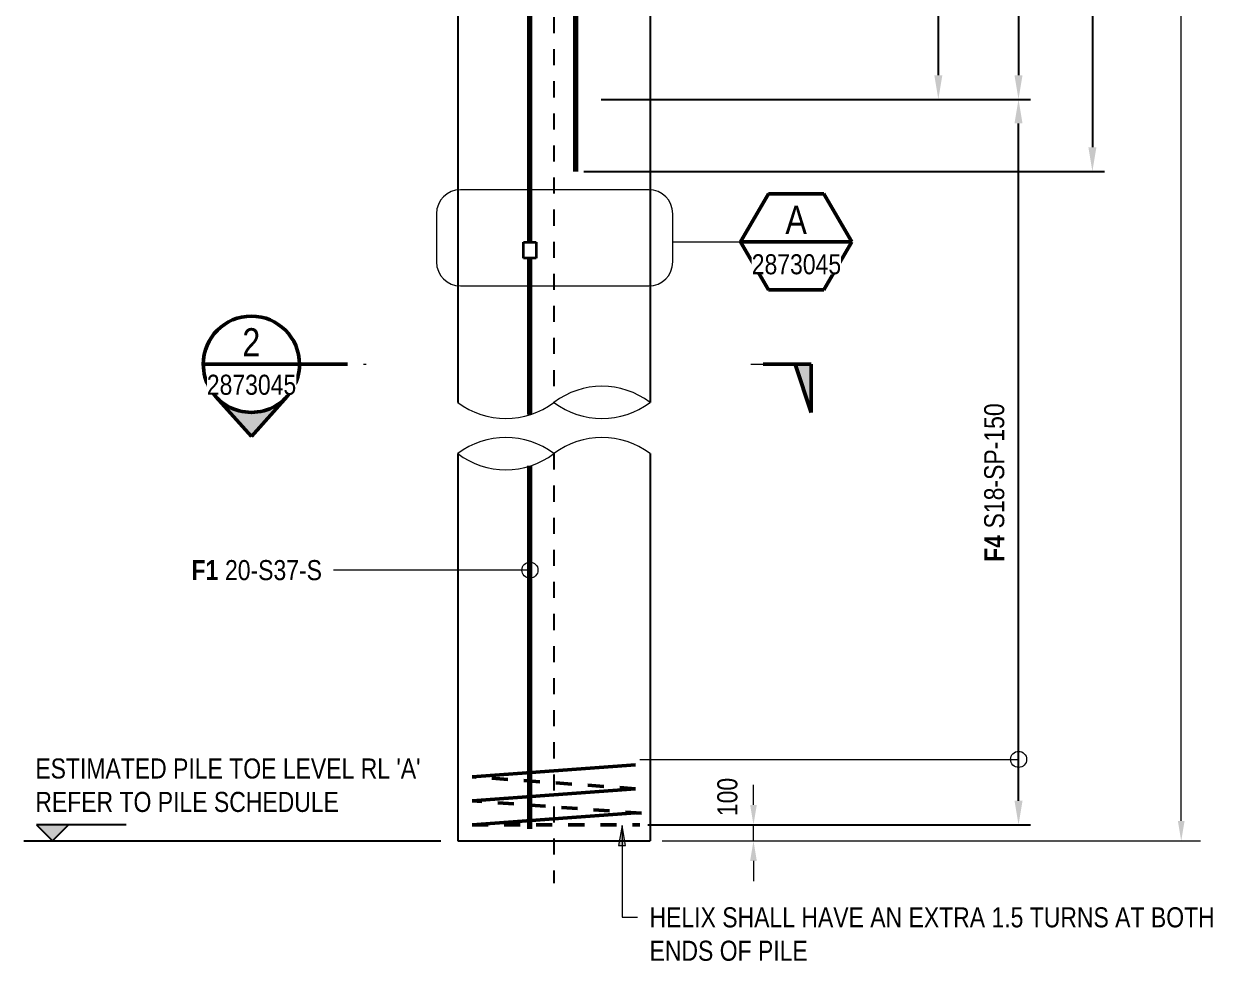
# Model space of a CAD drawing. Header units: metres. Extents: x -0.5 to 32.5, y -7.6 to 10.1.
# Drawn here: x 24.35 to 31.82, y -7.4 to -1.56 of the extents above; entities that cross this region are included whole.
import ezdxf

# ---------------------------------------------------------------- set-up
doc = ezdxf.new("R2010")
doc.units = ezdxf.units.M
for name, pattern in [('Dot_Section Line', [0.02, 0, -0.02]), ('JacobsCenter', [0.015, 0.009, -0.0015, 0.003, -0.0015]), ('JacobsDash', [0.0045, 0.003, -0.0015])]:
    doc.linetypes.add(name, pattern=pattern)
doc.layers.get('Defpoints').update_dxf_attribs({"color": 41})
for name, color, linetype, lineweight in [('A-ANNO-DIMS', 7, 'Continuous', 9), ('A-ANNO-NOTE', 7, 'Continuous', 9), ('A-ANNO-SYMB', 7, 'Continuous', 9), ('A-DETL', 7, 'Continuous', 13), ('A-DETL-GENF', 7, 'Continuous', 9), ('G-ANNO-SYMB', 7, 'Continuous', 9), ('G-ANNO-TEXT', 7, 'Continuous', 9)]:
    doc.layers.add(name, color=color, linetype=linetype, lineweight=lineweight)
doc.styles.add('Arial Narrow', font='ARIALN.TTF', dxfattribs={"height": 0.125})
doc.styles.add('Arial Narrow_2', font='ARIALN.TTF', dxfattribs={"height": 0.175})
doc.styles.add('Arial Narrow_B', font='ARIALNB.TTF', dxfattribs={"height": 0.125})
doc.dimstyles.new('____ddd____', dxfattribs={"dimscale": 0.3048, "dimtxt": 0.127929, "dimasz": 0.492126, "dimexe": 0.246063, "dimexo": 0.164042, "dimgap": 0.082021, "dimtad": 1, "dimdec": 0, "dimlfac": 1000, "dimzin": 0, "dimdsep": 46, "dimtxsty": 'Arial Narrow', "dimsah": 1, "dimcen": 0.09, "dimaunit": 1, "dimadec": 4, "dimazin": 0, "dimtfac": 1, "dimtdec": 4, "dimtix": 1, "dimtmove": 0, "dimatfit": 3, "dimfxl": 1, "dimtvp": 1, "dimtolj": 1, "dimtzin": 0, "dimarcsym": 2})
doc.dimstyles.new('Dimension_Standard_O__mm_', dxfattribs={"dimscale": 0.3048, "dimtxt": 0.127929, "dimasz": 0.410105, "dimexe": 0.393701, "dimexo": 0.246063, "dimgap": 0.246063, "dimtad": 1, "dimdec": 0, "dimlfac": 1000, "dimzin": 0, "dimdsep": 46, "dimtxsty": 'Arial Narrow', "dimsah": 1, "dimcen": 0.09, "dimaunit": 1, "dimadec": 4, "dimazin": 0, "dimtfac": 1, "dimtdec": 4, "dimtix": 1, "dimtmove": 2, "dimatfit": 3, "dimfxl": 1, "dimtvp": 1, "dimtfill": 1, "dimtolj": 1, "dimtzin": 0, "dimlwd": 18, "dimlwe": 18, "dimarcsym": 2})
doc.dimstyles.new('Dimension_Standard_O__mm__1', dxfattribs={"dimscale": 0.3048, "dimtxt": 0.127929, "dimasz": 0.410105, "dimexe": 0.393701, "dimexo": 0.246063, "dimgap": 0.246063, "dimtad": 1, "dimdec": 0, "dimlfac": 1000, "dimzin": 0, "dimdsep": 46, "dimtxsty": 'Arial Narrow', "dimsah": 1, "dimcen": 0.09, "dimaunit": 1, "dimadec": 4, "dimazin": 0, "dimtfac": 1, "dimtdec": 4, "dimtix": 1, "dimtmove": 0, "dimatfit": 3, "dimfxl": 1, "dimtvp": 1, "dimtfill": 1, "dimtolj": 1, "dimtzin": 0, "dimlwd": 18, "dimlwe": 18, "dimarcsym": 2})

# ---------------------------------------------------------------- blocks, each defined once
blk = doc.blocks.new('CS_DET_Pile-Column_BreakLine - CS_Tubular BreakLine-5616656-DRG-2873045 - PILE ELAVATION 1')
at = {"layer": 'A-DETL-GENF', "lineweight": 18}
for centre, start, end in [((0.9, -0.3973), 52.95733, 127.04267), ((0.3, 0.3977), 232.95733, 307.04267), ((0.9, 0.3977), 232.95733, 307.04267)]:
    blk.add_arc(centre, 0.498, start, end, dxfattribs=at)
blk = doc.blocks.new('BR_A3_SYMB_REO_DIM_DOT_R17 - SCALE 20-5069993-DRG-2873045 - PILE ELAVATION 1')
at = {"layer": 'A-ANNO-NOTE'}
blk.add_circle((0, 0), 0.001, dxfattribs=at)
blk = doc.blocks.new('DIMBLOCK25-DRG-2873045 - PILE ELAVATION 1')
at = {"layer": 'A-ANNO-DIMS', "color": 0, "lineweight": 18, "transparency": 16777216}
for p, q in [((28.9029, -6.4258), (28.9029, -6.3008)), ((28.2682, -6.5508), (29.0229, -6.5508)), ((28.9029, -6.6508), (28.9029, -6.5508)), ((28.3332, -6.6508), (29.0229, -6.6508)), ((28.9029, -6.7758), (28.9029, -6.9008))]:
    blk.add_line(p, q, dxfattribs=at)
at = {"layer": 'A-ANNO-DIMS', "color": 0, "transparency": 16777216}
for points in [[(28.8821, -6.4258), (28.9238, -6.4258), (28.9029, -6.5508)], [(28.8821, -6.7758), (28.9238, -6.7758), (28.9029, -6.6508)]]:
    blk.add_solid(points, dxfattribs=at)
at = {"layer": 'Defpoints', "color": 0, "transparency": 16777216}
for p in [(28.1932, -6.5508), (28.9029, -6.5508), (28.2582, -6.6508)]:
    blk.add_point(p, dxfattribs=at)
at = {"layer": 'A-ANNO-DIMS', "color": 0, "lineweight": 18, "transparency": 16777216, "insert": (28.6774, -6.4964), "char_height": 0.125, "width": 0.285099, "attachment_point": 1, "rotation": 90, "line_spacing_factor": 0.974696, "style": 'Arial Narrow', "bg_fill": 3, "box_fill_scale": 1.1, "bg_fill_color": 256, "bg_fill_true_color": 13158600, "bg_fill_transparency": 0}
blk.add_mtext('\\A1;100', dxfattribs=at)
blk = doc.blocks.new('DIMBLOCK26-DRG-2873045 - PILE ELAVATION 1')
at = {"layer": 'A-ANNO-DIMS', "color": 0, "lineweight": 18, "transparency": 16777216}
for p, q in [((28.3332, 8.0227), (31.6906, 8.0227)), ((31.5706, -6.5258), (31.5706, 7.8977)), ((28.3332, -6.6508), (31.6906, -6.6508))]:
    blk.add_line(p, q, dxfattribs=at)
at = {"layer": 'A-ANNO-DIMS', "color": 0, "transparency": 16777216}
for points in [[(31.5497, 7.8977), (31.5914, 7.8977), (31.5706, 8.0227)], [(31.5497, -6.5258), (31.5914, -6.5258), (31.5706, -6.6508)]]:
    blk.add_solid(points, dxfattribs=at)
at = {"layer": 'Defpoints', "color": 0, "transparency": 16777216}
for p in [(28.2582, 8.0227), (31.5706, 8.0227), (28.2582, -6.6508)]:
    blk.add_point(p, dxfattribs=at)
at = {"layer": 'A-ANNO-DIMS', "color": 0, "lineweight": 18, "transparency": 16777216, "insert": (31.4309, 0.686), "char_height": 0.125, "width": 3.443114, "attachment_point": 5, "rotation": 90, "style": 'Arial Narrow', "bg_fill": 3, "box_fill_scale": 1.1, "bg_fill_color": 256, "bg_fill_true_color": 13158600, "bg_fill_transparency": 0}
blk.add_mtext('\\A1;PILE LENGTH REFER TO PILE SCHEDULE', dxfattribs=at)
blk = doc.blocks.new('Drafting View - sectionTail-4870194-DRG-2873045 - PILE ELAVATION 1')
at = {"layer": 'G-ANNO-SYMB'}
blk.add_hatch(color=256, dxfattribs=at).paths.add_polyline_path([(-0.006, 0.006), (-0.004, 0), (-0.006, 0)])
at = {"layer": 'G-ANNO-SYMB', "lineweight": 50}
for p, q in [((-0.006, 0.006), (-0.006, 0)), ((-0.004, 0), (-0.006, 0.006)), ((-0.006, 0), (-0.004, 0)), ((-0.006, 0), (0, 0))]:
    blk.add_line(p, q, dxfattribs=at)
blk = doc.blocks.new('Drafting View - SectionHead-4898858-DRG-2873045 - PILE ELAVATION 1')
at = {"layer": 'G-ANNO-SYMB'}
h = blk.add_hatch(color=256, dxfattribs=at)
edge = h.paths.add_edge_path()
edge.add_line((-0.002, 0.009), (0.00247, 0.004))
edge.add_arc((-0.002, 0), 0.006, 41.8277, 138.1723)
edge.add_line((-0.00647, 0.004), (-0.002, 0.009))
at = {"layer": 'G-ANNO-SYMB', "lineweight": 50}
for p, q in [((-0.002, 0.009), (-0.00647, 0.004)), ((0.00247, 0.004), (-0.002, 0.009)), ((0.004, 0), (0.01, 0))]:
    blk.add_line(p, q, dxfattribs=at)
for start, end in [(360, 180), (180, 360)]:
    blk.add_arc((-0.002, 0), 0.006, start, end, dxfattribs=at)
blk = doc.blocks.new('Drafting View - SheetRef-4900799-DRG-2873045 - PILE ELAVATION 1')
at = {"layer": 'A-ANNO-SYMB', "lineweight": 50}
for p, q in [((-0.00346, 0.006), (-0.00693, 0)), ((0.00346, 0.006), (-0.00346, 0.006)), ((0.00693, 0), (0.00346, 0.006)), ((-0.00693, 0), (0.00693, 0)), ((-0.00693, 0), (-0.00347, -0.006)), ((0.00346, -0.006), (0.00693, 0)), ((-0.00347, -0.006), (0.00346, -0.006))]:
    blk.add_line(p, q, dxfattribs=at)
blk = doc.blocks.new('DIMBLOCK28-DRG-2873045 - PILE ELAVATION 1')
at = {"layer": 'A-ANNO-DIMS', "color": 0, "lineweight": -2, "transparency": 16777216}
for p, q in [((28.6082, 7.9727), (31.0916, 7.9727)), ((31.0166, 7.8227), (31.0166, -2.3265)), ((27.8458, -2.4765), (31.0916, -2.4765))]:
    blk.add_line(p, q, dxfattribs=at)
at = {"layer": 'A-ANNO-DIMS', "color": 0, "transparency": 16777216}
for points in [[(30.9916, 7.8227), (31.0416, 7.8227), (31.0166, 7.9727)], [(30.9916, -2.3265), (31.0416, -2.3265), (31.0166, -2.4765)]]:
    blk.add_solid(points, dxfattribs=at)
at = {"layer": 'Defpoints', "color": 0, "transparency": 16777216}
for p in [(28.5582, 7.9727), (27.7958, -2.4765), (31.0166, -2.4765)]:
    blk.add_point(p, dxfattribs=at)
at = {"layer": 'A-ANNO-DIMS', "color": 0, "transparency": 16777216, "insert": (30.9171, 2.7481), "char_height": 0.125, "width": 0.475164, "attachment_point": 5, "rotation": 90, "style": 'Arial Narrow'}
blk.add_mtext('\\A1;10700\u200e', dxfattribs=at)
blk = doc.blocks.new('DIMBLOCK29-DRG-2873045 - PILE ELAVATION 1')
at = {"layer": 'A-ANNO-DIMS', "color": 0, "lineweight": -2, "transparency": 16777216}
for p, q in [((28.6082, 7.9727), (30.1309, 7.9727)), ((30.0559, -1.8776), (30.0559, 7.8227)), ((27.9533, -2.0276), (30.1309, -2.0276))]:
    blk.add_line(p, q, dxfattribs=at)
at = {"layer": 'A-ANNO-DIMS', "color": 0, "transparency": 16777216}
for points in [[(30.0309, 7.8227), (30.0809, 7.8227), (30.0559, 7.9727)], [(30.0309, -1.8776), (30.0809, -1.8776), (30.0559, -2.0276)]]:
    blk.add_solid(points, dxfattribs=at)
at = {"layer": 'Defpoints', "color": 0, "transparency": 16777216}
for p in [(28.5582, 7.9727), (30.0559, 7.9727), (27.9033, -2.0276)]:
    blk.add_point(p, dxfattribs=at)
at = {"layer": 'A-ANNO-DIMS', "color": 0, "transparency": 16777216, "insert": (29.967, 2.9726), "char_height": 0.125, "width": 0.475164, "attachment_point": 5, "rotation": 90, "style": 'Arial Narrow'}
blk.add_mtext('\\A1;10000', dxfattribs=at)
blk = doc.blocks.new('DIMBLOCK30-DRG-2873045 - PILE ELAVATION 1')
at = {"layer": 'A-ANNO-DIMS', "color": 0, "lineweight": -2, "transparency": 16777216}
for p, q in [((28.6082, 7.9727), (30.6309, 7.9727)), ((30.5559, 7.8227), (30.5559, -1.8776)), ((27.9533, -2.0276), (30.6309, -2.0276))]:
    blk.add_line(p, q, dxfattribs=at)
at = {"layer": 'A-ANNO-DIMS', "color": 0, "transparency": 16777216}
for points in [[(30.5309, 7.8227), (30.5809, 7.8227), (30.5559, 7.9727)], [(30.5309, -1.8776), (30.5809, -1.8776), (30.5559, -2.0276)]]:
    blk.add_solid(points, dxfattribs=at)
at = {"layer": 'Defpoints', "color": 0, "transparency": 16777216}
for p in [(28.5582, 7.9727), (27.9033, -2.0276), (30.5559, -2.0276)]:
    blk.add_point(p, dxfattribs=at)
at = {"layer": 'A-ANNO-DIMS', "color": 0, "transparency": 16777216, "insert": (30.4566, 2.9726), "char_height": 0.125, "attachment_point": 5, "rotation": 90, "style": 'Arial Narrow'}
blk.add_mtext('\\A1;\u200c', dxfattribs=at)
blk = doc.blocks.new('DIMBLOCK31-DRG-2873045 - PILE ELAVATION 1')
at = {"layer": 'A-ANNO-DIMS', "color": 0, "lineweight": -2, "transparency": 16777216}
for p, q in [((27.9533, -2.0276), (30.6309, -2.0276)), ((30.5559, -6.4008), (30.5559, -2.1776)), ((28.2432, -6.5508), (30.6309, -6.5508))]:
    blk.add_line(p, q, dxfattribs=at)
at = {"layer": 'A-ANNO-DIMS', "color": 0, "transparency": 16777216}
for points in [[(30.5309, -2.1776), (30.5809, -2.1776), (30.5559, -2.0276)], [(30.5309, -6.4008), (30.5809, -6.4008), (30.5559, -6.5508)]]:
    blk.add_solid(points, dxfattribs=at)
at = {"layer": 'Defpoints', "color": 0, "transparency": 16777216}
for p in [(27.9033, -2.0276), (30.5559, -2.0276), (28.1932, -6.5508)]:
    blk.add_point(p, dxfattribs=at)
at = {"layer": 'A-ANNO-DIMS', "color": 0, "transparency": 16777216, "insert": (30.4566, -4.2892), "char_height": 0.125, "attachment_point": 5, "rotation": 90, "style": 'Arial Narrow'}
blk.add_mtext('\\A1;\u200c', dxfattribs=at)

msp = doc.modelspace()

# ---------------------------------------------------------------- hatches: boundary and pattern name
at = {"layer": 'A-DETL-GENF'}
msp.add_hatch(color=256, dxfattribs=at).paths.add_polyline_path([(24.5317, -6.6508), (24.6317, -6.5508), (24.4317, -6.5508)])
at = {"layer": 'G-ANNO-TEXT'}
msp.add_hatch(color=256, dxfattribs=at).paths.add_polyline_path([(28.0838, -6.5548), (28.0617, -6.6798), (28.1058, -6.6798)])

# ---------------------------------------------------------------- linework, layer by layer
at = {"layer": 'A-ANNO-SYMB', "lineweight": 18}
msp.add_line((26.9258, -2.7408), (26.9258, -3.041), dxfattribs=at)
for centre, start, end in [((27.0758, -2.7408), 90, 180), ((27.0758, -3.041), 180, 270)]:
    msp.add_arc(centre, 0.15, start, end, dxfattribs=at)
at = {"layer": 'A-DETL', "linetype": 'JacobsCenter', "lineweight": 25}
for p, q in [((27.6582, 9.685), (27.6582, -3.917)), ((27.6582, -4.2359), (27.6582, -6.915))]:
    msp.add_line(p, q, dxfattribs=at)
at = {"layer": 'A-DETL', "lineweight": 70}
for p, q in [((27.5082, -2.9173), (27.5082, 9.3227)), ((27.7958, -2.4765), (27.7958, 9.3227)), ((27.5082, -3.9931), (27.5082, -3.0173)), ((27.5082, -6.5758), (27.5082, -4.3121))]:
    msp.add_line(p, q, dxfattribs=at)
at = {"layer": 'A-DETL', "lineweight": 25}
for p, q in [((27.0582, 8.0227), (27.0582, -3.917)), ((28.2582, 8.0227), (28.2582, -3.917)), ((27.0582, -4.2359), (27.0582, -6.6508)), ((28.2582, -4.2359), (28.2582, -6.6508)), ((24.9917, -6.5508), (24.4317, -6.5508)), ((24.4317, -6.5508), (24.5317, -6.6508)), ((24.6317, -6.5508), (24.5317, -6.6508)), ((24.3532, -6.6508), (26.9532, -6.6508)), ((27.0582, -6.6508), (28.2582, -6.6508))]:
    msp.add_line(p, q, dxfattribs=at)
at = {"layer": 'A-DETL', "lineweight": 35}
for p, q in [((27.4682, -2.9173), (27.5482, -2.9173)), ((27.4682, -3.0173), (27.4682, -2.9173)), ((27.5482, -2.9173), (27.5482, -3.0173)), ((27.5482, -3.0173), (27.4682, -3.0173))]:
    msp.add_line(p, q, dxfattribs=at)
at = {"layer": 'A-DETL', "lineweight": 50}
for p, q in [((27.1482, -6.2508), (28.1682, -6.1758)), ((27.1482, -6.4008), (28.1682, -6.3258)), ((27.1482, -6.5508), (28.1682, -6.4758))]:
    msp.add_line(p, q, dxfattribs=at)
at = {"layer": 'A-DETL', "lineweight": 18}
msp.add_line((28.1932, -6.1424), (30.5566, -6.1424), dxfattribs=at)
at = {"layer": 'A-DETL', "linetype": 'JacobsDash', "lineweight": 50}
for p, q in [((28.1682, -6.3258), (27.1482, -6.2508)), ((28.2053, -6.4785), (27.1482, -6.4008)), ((27.1482, -6.5508), (28.1932, -6.5508))]:
    msp.add_line(p, q, dxfattribs=at)
at = {"layer": 'G-ANNO-SYMB', "lineweight": 50}
msp.add_line((25.4716, -3.679), (26.0716, -3.679), dxfattribs=at)
at = {"layer": 'G-ANNO-SYMB', "color": 7, "linetype": 'Dot_Section Line', "true_color": 0xffffff}
msp.add_line((25.8716, -3.679), (26.4872, -3.679), dxfattribs=at)
at = {"layer": 'G-ANNO-TEXT'}
for p, q in [((26.3791, -4.9624), (26.2838, -4.9624)), ((27.5091, -4.9624), (26.3791, -4.9624)), ((28.0838, -6.5548), (28.0617, -6.6798)), ((28.1058, -6.6798), (28.0838, -6.5548)), ((28.0838, -6.5548), (28.0838, -7.1271)), ((28.0617, -6.6798), (28.1058, -6.6798)), ((28.0838, -7.1271), (28.1799, -7.1271))]:
    msp.add_line(p, q, dxfattribs=at)
msp.add_circle((27.5091, -4.9624), 0.05, dxfattribs=at)

# ---------------------------------------------------------------- block references
at = {"layer": 'A-ANNO-NOTE', "xscale": 50, "yscale": 50, "zscale": 50}
msp.add_blockref('BR_A3_SYMB_REO_DIM_DOT_R17 - SCALE 20-5069993-DRG-2873045 - PILE ELAVATION 1', (30.5566, -6.1424), dxfattribs=at)
at = {"layer": 'A-DETL-GENF'}
msp.add_blockref('CS_DET_Pile-Column_BreakLine - CS_Tubular BreakLine-5616656-DRG-2873045 - PILE ELAVATION 1', (27.0582, -3.9172), dxfattribs=at)
at = {"layer": 'A-DETL-GENF', "rotation": 180}
msp.add_blockref('CS_DET_Pile-Column_BreakLine - CS_Tubular BreakLine-5616656-DRG-2873045 - PILE ELAVATION 1', (28.2582, -4.2358), dxfattribs=at)
at = {"layer": 'G-ANNO-SYMB', "lineweight": 50, "extrusion": (0, 0, -1), "xscale": 49.99999999999998, "yscale": 49.99999999999998, "zscale": 49.99999999999998, "rotation": 180}
msp.add_blockref('Drafting View - SectionHead-4898858-DRG-2873045 - PILE ELAVATION 1', (-25.8716, -3.679), dxfattribs=at)

# ---------------------------------------------------------------- texts
at = {"layer": 'G-ANNO-TEXT', "char_height": 0.125, "attachment_point": 1, "bg_fill": 3, "box_fill_scale": 1, "bg_fill_color": 256, "bg_fill_true_color": 13158600, "bg_fill_transparency": 0}
for s, insert, style in [('F1', (25.3985, -4.8999), 'Arial Narrow_B'), ('HELIX SHALL HAVE AN EXTRA 1.5 TURNS AT BOTH ', (28.2549, -7.0646), 'Arial Narrow'), ('ENDS OF PILE', (28.2549, -7.2729), 'Arial Narrow')]:
    msp.add_mtext(s, dxfattribs=dict(at, insert=insert, style=style))
at = {"layer": 'G-ANNO-TEXT', "char_height": 0.125, "attachment_point": 1, "style": 'Arial Narrow', "bg_fill": 3, "box_fill_scale": 1, "bg_fill_color": 256, "bg_fill_transparency": 0}
for s, insert in [("ESTIMATED PILE TOE LEVEL RL 'A'", (24.4242, -6.1367)), ('REFER TO PILE SCHEDULE', (24.4242, -6.3451))]:
    msp.add_mtext(s, dxfattribs=dict(at, insert=insert))

# ---------------------------------------------------------------- next in the draw order: texts
at = {"layer": 'G-ANNO-SYMB', "insert": (25.7153, -3.4542), "char_height": 0.175, "attachment_point": 1, "style": 'Arial Narrow_2', "bg_fill": 3, "box_fill_scale": 1, "bg_fill_color": 256, "bg_fill_transparency": 0}
msp.add_mtext('2', dxfattribs=at)
at = {"layer": 'G-ANNO-SYMB', "insert": (25.4938, -3.7442), "char_height": 0.125, "attachment_point": 1, "style": 'Arial Narrow', "bg_fill": 3, "box_fill_scale": 1, "bg_fill_color": 256, "bg_fill_true_color": 13158600, "bg_fill_transparency": 0}
msp.add_mtext('2873045', dxfattribs=at)
at = {"layer": 'G-ANNO-TEXT', "insert": (25.5672, -4.8999), "char_height": 0.125, "attachment_point": 1, "style": 'Arial Narrow', "bg_fill": 3, "box_fill_scale": 1, "bg_fill_color": 256, "bg_fill_true_color": 13158600, "bg_fill_transparency": 0}
msp.add_mtext(' 20-S37-S', dxfattribs=at)

# ---------------------------------------------------------------- next in the draw order: dimensions: what is measured, and where the dimension line sits
at = {"layer": 'A-ANNO-DIMS', "lineweight": 18}
dim = msp.add_linear_dim(base=(28.9029, -6.5508), p1=(28.2582, -6.6508), p2=(28.1932, -6.5508), angle=90, dimstyle='Dimension_Standard_O__mm_', override={"dimpost": '<>', "dimfxl": 0.119269}, dxfattribs=at)
dim.commit()
dim.dimension.update_dxf_attribs({"geometry": 'DIMBLOCK25-DRG-2873045 - PILE ELAVATION 1', "text_midpoint": (28.7608, -6.3538), "dimtype": 160, "text_rotation": 90})

# ---------------------------------------------------------------- next in the draw order: dimensions: what is measured, and where the dimension line sits
dim = msp.add_linear_dim(base=(31.5706, 8.0227), p1=(28.2582, -6.6508), p2=(28.2582, 8.0227), angle=90, text='PILE LENGTH REFER TO PILE SCHEDULE', dimstyle='Dimension_Standard_O__mm__1', override={"dimpost": '<>', "dimfxl": 14.673501}, dxfattribs=at)
dim.commit()
dim.dimension.update_dxf_attribs({"geometry": 'DIMBLOCK26-DRG-2873045 - PILE ELAVATION 1', "text_midpoint": (31.4309, 0.686)})

# ---------------------------------------------------------------- next in the draw order: linework, layer by layer
at = {"layer": 'A-ANNO-SYMB', "lineweight": 18}
for p, q in [((28.2499, -2.5908), (27.0758, -2.5908)), ((28.3999, -3.041), (28.3999, -2.7408)), ((28.3999, -2.9159), (28.8231, -2.9159)), ((27.0758, -3.191), (28.2499, -3.191))]:
    msp.add_line(p, q, dxfattribs=at)
for centre, start, end in [((28.2499, -2.7408), 0, 90), ((28.2499, -3.041), 270, 0)]:
    msp.add_arc(centre, 0.15, start, end, dxfattribs=at)
at = {"layer": 'G-ANNO-SYMB', "color": 7, "linetype": 'Dot_Section Line', "true_color": 0xffffff}
msp.add_line((28.8861, -3.679), (28.9634, -3.679), dxfattribs=at)

# ---------------------------------------------------------------- next in the draw order: block references
at = {"layer": 'A-ANNO-SYMB', "lineweight": 50, "xscale": 49.99999999999998, "yscale": 49.99999999999998, "zscale": 49.99999999999998}
msp.add_blockref('Drafting View - SheetRef-4900799-DRG-2873045 - PILE ELAVATION 1', (29.1695, -2.9159), dxfattribs=at)
at = {"layer": 'G-ANNO-SYMB', "lineweight": 50, "xscale": 49.99999999999998, "yscale": 49.99999999999998, "zscale": 49.99999999999998, "rotation": 180}
msp.add_blockref('Drafting View - sectionTail-4870194-DRG-2873045 - PILE ELAVATION 1', (28.9634, -3.679), dxfattribs=at)

# ---------------------------------------------------------------- next in the draw order: dimensions: what is measured, and where the dimension line sits
at = {"layer": 'A-ANNO-DIMS'}
for base, p2, text, override, picture, middle in [((31.0166, -2.4765), (27.7958, -2.4765), '10700\u200e', {"dimpost": '<>', "dimfxl": 10.477008}, 'DIMBLOCK28-DRG-2873045 - PILE ELAVATION 1', (30.9171, 2.7481)), ((30.5559, -2.0276), (27.9033, -2.0276), '\u200c', {"dimpost": '<>', "dimfxl": 10.021747}, 'DIMBLOCK30-DRG-2873045 - PILE ELAVATION 1', (30.4566, 2.9726))]:
    dim = msp.add_linear_dim(base=base, p1=(28.5582, 7.9727), p2=p2, angle=90, text=text, dimstyle='____ddd____', override=override, dxfattribs=at)
    dim.commit()
    dim.dimension.update_dxf_attribs({"geometry": picture, "text_midpoint": middle})
dim = msp.add_linear_dim(base=(30.0559, 7.9727), p1=(27.9033, -2.0276), p2=(28.5582, 7.9727), angle=90, dimstyle='____ddd____', override={"dimpost": '<>', "dimfxl": 10.021747}, dxfattribs=at)
dim.commit()
dim.dimension.update_dxf_attribs({"geometry": 'DIMBLOCK29-DRG-2873045 - PILE ELAVATION 1', "text_midpoint": (29.967, 2.9726)})

# ---------------------------------------------------------------- next in the draw order: texts
at = {"layer": 'A-ANNO-SYMB', "insert": (29.1022, -2.691), "char_height": 0.175, "attachment_point": 1, "style": 'Arial Narrow_2', "bg_fill": 3, "box_fill_scale": 1, "bg_fill_color": 256, "bg_fill_transparency": 0}
msp.add_mtext('A', dxfattribs=at)
at = {"layer": 'A-ANNO-SYMB', "insert": (28.8922, -2.9931), "char_height": 0.125, "attachment_point": 1, "style": 'Arial Narrow', "bg_fill": 3, "box_fill_scale": 1, "bg_fill_color": 256, "bg_fill_true_color": 13158600, "bg_fill_transparency": 0}
msp.add_mtext('2873045', dxfattribs=at)

# ---------------------------------------------------------------- next in the draw order: dimensions: what is measured, and where the dimension line sits
at = {"layer": 'A-ANNO-DIMS'}
dim = msp.add_linear_dim(base=(30.5559, -2.0276), p1=(28.1932, -6.5508), p2=(27.9033, -2.0276), angle=90, text='\u200c', dimstyle='____ddd____', override={"dimpost": '<>', "dimfxl": 4.532451}, dxfattribs=at)
dim.commit()
dim.dimension.update_dxf_attribs({"geometry": 'DIMBLOCK31-DRG-2873045 - PILE ELAVATION 1', "text_midpoint": (30.4566, -4.2892)})

# ---------------------------------------------------------------- next in the draw order: texts
at = {"layer": 'G-ANNO-TEXT', "insert": (30.3418, -4.9109), "char_height": 0.125, "attachment_point": 1, "rotation": 90, "style": 'Arial Narrow_B', "bg_fill": 3, "box_fill_scale": 1, "bg_fill_color": 256, "bg_fill_transparency": 0}
msp.add_mtext('F4 ', dxfattribs=at)

# ---------------------------------------------------------------- next in the draw order: texts
at = {"layer": 'G-ANNO-TEXT', "insert": (30.3418, -4.7025), "char_height": 0.125, "attachment_point": 1, "rotation": 90, "style": 'Arial Narrow', "bg_fill": 3, "box_fill_scale": 1, "bg_fill_color": 256, "bg_fill_transparency": 0}
msp.add_mtext('S18-SP-150', dxfattribs=at)

doc.saveas('drawing.dxf')
